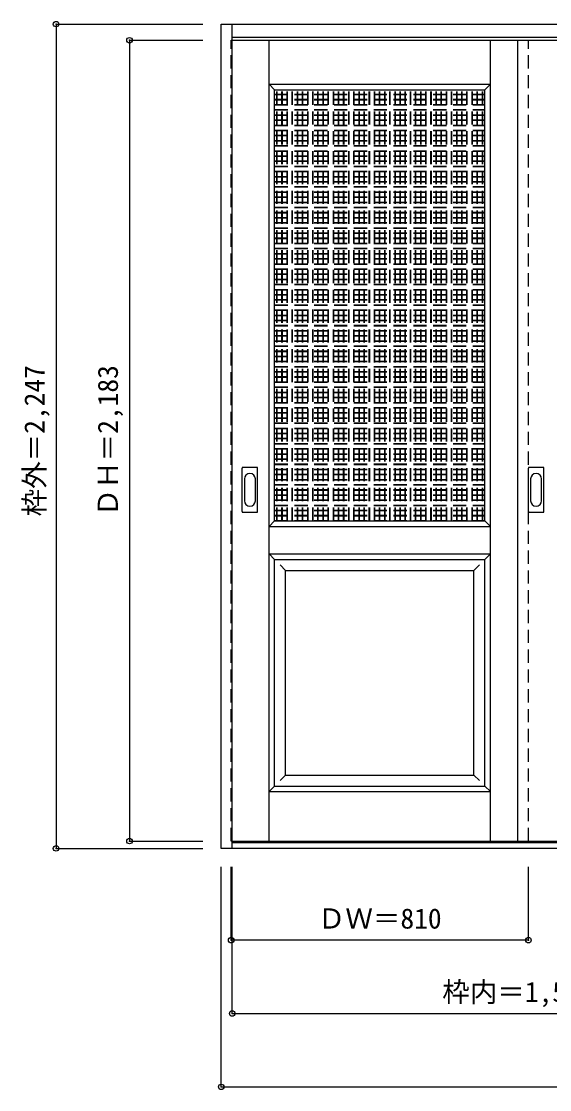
# Model space of a CAD drawing. Units: millimetres, scale not verified. Extents: x -1336 to 1640, y -1987 to 925.
# Drawn here: x -1336 to 103, y -1987 to 925 of the extents above; entities that cross this region are included whole.
import ezdxf
from ezdxf.enums import TextEntityAlignment as Align

# ---------------------------------------------------------------- set-up
doc = ezdxf.new("R2010")
doc.units = ezdxf.units.MM
doc.header["$LTSCALE"] = 30
doc.header["$PDMODE"] = 32
doc.header["$PDSIZE"] = 15
doc.linetypes.add('DASHED1', pattern=[1.8, 1.2, -0.6])
doc.layers.add('0-0', color=4, linetype='DASHED1')
doc.layers.add('0-1_寸法', color=7, linetype='Continuous')
doc.styles.add('ＭＳ ゴシック', font='')
doc.styles.get('ＭＳ ゴシック').set_extended_font_data('MS Gothic')

msp = doc.modelspace()

# ---------------------------------------------------------------- linework, layer by layer
at = {"layer": '0-0', "color": 3, "linetype": 'Continuous'}
for p, q in [((-791.88, -1329.9), (-791.88, 917.1)), ((-791.88, 917.1), (1632.12, 917.1)), ((-761.88, -1329.9), (-761.88, 917.1)), ((-761.88, 881.1), (1602.12, 881.1)), ((-761.88, 873.1), (825.12, 873.1)), ((15.12, 873.1), (15.12, -1309.9)), ((-646.38, 738.1), (-73.38, 738.1)), ((-646.38, -436.9), (-646.38, 738.1)), ((-73.38, -436.9), (-73.38, 738.1)), ((-734.88, -411.9), (-734.88, -292.9)), ((-694.38, -291.4), (-733.38, -291.4)), ((-692.88, -411.9), (-692.88, -292.9)), ((45.12, -411.9), (45.12, -292.9)), ((85.62, -291.4), (46.62, -291.4)), ((87.12, -411.9), (87.12, -292.9)), ((-733.38, -413.4), (-694.38, -413.4)), ((46.62, -413.4), (85.62, -413.4)), ((-646.38, -436.9), (-73.38, -436.9)), ((-646.38, -541.9), (-73.38, -541.9)), ((-646.38, -1159.9), (-646.38, -541.9)), ((-73.38, -1159.9), (-73.38, -541.9)), ((-646.38, -1159.9), (-73.38, -1159.9)), ((-761.88, -1309.9), (825.12, -1309.9)), ((1632.12, -1329.9), (-791.88, -1329.9)), ((1602.12, -1314.9), (-761.88, -1314.9))]:
    msp.add_line(p, q, dxfattribs=at)
at = {"layer": '0-0', "color": 7, "linetype": 'Continuous'}
for p, q in [((-661.38, -1309.9), (-661.38, 873.1)), ((-58.38, -1309.9), (-58.38, 873.1)), ((-661.38, 753.1), (-646.38, 738.1)), ((-661.38, 753.1), (-58.38, 753.1)), ((-58.38, 753.1), (-73.38, 738.1)), ((-728.88, -322.8), (-728.88, -382)), ((-698.88, -382), (-698.88, -322.8)), ((51.12, -322.8), (51.12, -382)), ((81.12, -382), (81.12, -322.8)), ((-646.38, -436.9), (-661.38, -451.9)), ((-661.38, -451.9), (-58.38, -451.9)), ((-73.38, -436.9), (-58.38, -451.9)), ((-661.38, -526.9), (-646.38, -541.9)), ((-661.38, -526.9), (-58.38, -526.9)), ((-58.38, -526.9), (-73.38, -541.9)), ((-631.38, -556.9), (-616.38, -571.9)), ((-616.38, -1129.9), (-616.38, -571.9)), ((-616.38, -571.9), (-103.38, -571.9)), ((-88.38, -556.9), (-103.38, -571.9)), ((-103.38, -1129.9), (-103.38, -571.9)), ((-616.38, -1129.9), (-631.38, -1144.9)), ((-616.38, -1129.9), (-103.38, -1129.9)), ((-103.38, -1129.9), (-88.38, -1144.9)), ((-646.38, -1159.9), (-661.38, -1174.9)), ((-73.38, -1159.9), (-58.38, -1174.9)), ((-661.38, -1174.9), (-58.38, -1174.9))]:
    msp.add_line(p, q, dxfattribs=at)
at = {"layer": '0-0'}
for p, q in [((45.12, -1309.9), (45.12, 873.1)), ((-640.38, -436.9), (-640.38, 738.1)), ((-639.38, -436.9), (-639.38, 738.1)), ((-626.38, -436.9), (-626.38, 738.1)), ((-625.38, -436.9), (-625.38, 738.1)), ((-612.38, -436.9), (-612.38, 738.1)), ((-611.38, -436.9), (-611.38, 738.1)), ((-598.38, -436.9), (-598.38, 738.1)), ((-597.38, -436.9), (-597.38, 738.1)), ((-584.38, -436.9), (-584.38, 738.1)), ((-583.38, -436.9), (-583.38, 738.1)), ((-570.38, -436.9), (-570.38, 738.1)), ((-569.38, -436.9), (-569.38, 738.1)), ((-556.38, -436.9), (-556.38, 738.1)), ((-555.38, -436.9), (-555.38, 738.1)), ((-542.38, -436.9), (-542.38, 738.1)), ((-541.38, -436.9), (-541.38, 738.1)), ((-528.38, -436.9), (-528.38, 738.1)), ((-527.38, -436.9), (-527.38, 738.1)), ((-514.38, -436.9), (-514.38, 738.1)), ((-513.38, -436.9), (-513.38, 738.1)), ((-500.38, -436.9), (-500.38, 738.1)), ((-499.38, -436.9), (-499.38, 738.1)), ((-486.38, -436.9), (-486.38, 738.1)), ((-485.38, -436.9), (-485.38, 738.1)), ((-472.38, -436.9), (-472.38, 738.1)), ((-471.38, -436.9), (-471.38, 738.1)), ((-458.38, -436.9), (-458.38, 738.1)), ((-457.38, -436.9), (-457.38, 738.1)), ((-444.38, -436.9), (-444.38, 738.1)), ((-443.38, -436.9), (-443.38, 738.1)), ((-430.38, -436.9), (-430.38, 738.1)), ((-429.38, -436.9), (-429.38, 738.1)), ((-416.38, -436.9), (-416.38, 738.1)), ((-415.38, -436.9), (-415.38, 738.1)), ((-402.38, -436.9), (-402.38, 738.1)), ((-401.38, -436.9), (-401.38, 738.1)), ((-388.38, -436.9), (-388.38, 738.1)), ((-387.38, -436.9), (-387.38, 738.1)), ((-374.38, -436.9), (-374.38, 738.1)), ((-373.38, -436.9), (-373.38, 738.1)), ((-360.38, -436.9), (-360.38, 738.1)), ((-359.38, -436.9), (-359.38, 738.1)), ((-346.38, -436.9), (-346.38, 738.1)), ((-345.38, -436.9), (-345.38, 738.1)), ((-332.38, -436.9), (-332.38, 738.1)), ((-331.38, -436.9), (-331.38, 738.1)), ((-318.38, -436.9), (-318.38, 738.1)), ((-317.38, -436.9), (-317.38, 738.1)), ((-304.38, -436.9), (-304.38, 738.1)), ((-303.38, -436.9), (-303.38, 738.1)), ((-290.38, -436.9), (-290.38, 738.1)), ((-289.38, -436.9), (-289.38, 738.1)), ((-276.38, -436.9), (-276.38, 738.1)), ((-275.38, -436.9), (-275.38, 738.1)), ((-262.38, -436.9), (-262.38, 738.1)), ((-261.38, -436.9), (-261.38, 738.1)), ((-248.38, -436.9), (-248.38, 738.1)), ((-247.38, -436.9), (-247.38, 738.1)), ((-234.38, -436.9), (-234.38, 738.1)), ((-233.38, -436.9), (-233.38, 738.1)), ((-220.38, -436.9), (-220.38, 738.1)), ((-219.38, -436.9), (-219.38, 738.1)), ((-206.38, -436.9), (-206.38, 738.1)), ((-205.38, -436.9), (-205.38, 738.1)), ((-192.38, -436.9), (-192.38, 738.1)), ((-191.38, -436.9), (-191.38, 738.1)), ((-178.38, -436.9), (-178.38, 738.1)), ((-177.38, -436.9), (-177.38, 738.1)), ((-164.38, -436.9), (-164.38, 738.1)), ((-163.38, -436.9), (-163.38, 738.1)), ((-150.38, -436.9), (-150.38, 738.1)), ((-149.38, -436.9), (-149.38, 738.1)), ((-136.38, -436.9), (-136.38, 738.1)), ((-135.38, -436.9), (-135.38, 738.1)), ((-122.38, -436.9), (-122.38, 738.1)), ((-121.38, -436.9), (-121.38, 738.1)), ((-108.38, -436.9), (-108.38, 738.1)), ((-107.38, -436.9), (-107.38, 738.1)), ((-94.38, -436.9), (-94.38, 738.1)), ((-93.38, -436.9), (-93.38, 738.1)), ((-80.38, -436.9), (-80.38, 738.1)), ((-79.38, -436.9), (-79.38, 738.1)), ((-646.38, 726.1), (-73.38, 726.1)), ((-646.38, 725.1), (-73.38, 725.1)), ((-646.38, 712.1), (-73.38, 712.1)), ((-646.38, 711.1), (-73.38, 711.1)), ((-646.38, 698.1), (-73.38, 698.1)), ((-646.38, 697.1), (-73.38, 697.1)), ((-646.38, 684.1), (-73.38, 684.1)), ((-646.38, 683.1), (-73.38, 683.1)), ((-646.38, 670.1), (-73.38, 670.1)), ((-646.38, 669.1), (-73.38, 669.1)), ((-646.38, 656.1), (-73.38, 656.1)), ((-646.38, 655.1), (-73.38, 655.1)), ((-646.38, 642.1), (-73.38, 642.1)), ((-646.38, 641.1), (-73.38, 641.1)), ((-646.38, 628.1), (-73.38, 628.1)), ((-646.38, 627.1), (-73.38, 627.1)), ((-646.38, 614.1), (-73.38, 614.1)), ((-646.38, 613.1), (-73.38, 613.1)), ((-646.38, 600.1), (-73.38, 600.1)), ((-646.38, 599.1), (-73.38, 599.1)), ((-646.38, 586.1), (-73.38, 586.1)), ((-646.38, 585.1), (-73.38, 585.1)), ((-646.38, 572.1), (-73.38, 572.1)), ((-646.38, 571.1), (-73.38, 571.1)), ((-646.38, 558.1), (-73.38, 558.1)), ((-646.38, 557.1), (-73.38, 557.1)), ((-646.38, 544.1), (-73.38, 544.1)), ((-646.38, 543.1), (-73.38, 543.1)), ((-646.38, 530.1), (-73.38, 530.1)), ((-646.38, 529.1), (-73.38, 529.1)), ((-646.38, 516.1), (-73.38, 516.1)), ((-646.38, 515.1), (-73.38, 515.1)), ((-646.38, 502.1), (-73.38, 502.1)), ((-646.38, 501.1), (-73.38, 501.1)), ((-646.38, 488.1), (-73.38, 488.1)), ((-646.38, 487.1), (-73.38, 487.1)), ((-646.38, 474.1), (-73.38, 474.1)), ((-646.38, 473.1), (-73.38, 473.1)), ((-646.38, 460.1), (-73.38, 460.1)), ((-646.38, 459.1), (-73.38, 459.1)), ((-646.38, 446.1), (-73.38, 446.1)), ((-646.38, 445.1), (-73.38, 445.1)), ((-646.38, 432.1), (-73.38, 432.1)), ((-646.38, 431.1), (-73.38, 431.1)), ((-646.38, 418.1), (-73.38, 418.1)), ((-646.38, 417.1), (-73.38, 417.1)), ((-646.38, 404.1), (-73.38, 404.1)), ((-646.38, 403.1), (-73.38, 403.1)), ((-646.38, 390.1), (-73.38, 390.1)), ((-646.38, 389.1), (-73.38, 389.1)), ((-646.38, 376.1), (-73.38, 376.1)), ((-646.38, 375.1), (-73.38, 375.1)), ((-646.38, 362.1), (-73.38, 362.1)), ((-646.38, 361.1), (-73.38, 361.1)), ((-646.38, 348.1), (-73.38, 348.1)), ((-646.38, 347.1), (-73.38, 347.1)), ((-646.38, 334.1), (-73.38, 334.1)), ((-646.38, 333.1), (-73.38, 333.1)), ((-646.38, 320.1), (-73.38, 320.1)), ((-646.38, 319.1), (-73.38, 319.1)), ((-646.38, 306.1), (-73.38, 306.1)), ((-646.38, 305.1), (-73.38, 305.1)), ((-646.38, 292.1), (-73.38, 292.1)), ((-646.38, 291.1), (-73.38, 291.1)), ((-646.38, 278.1), (-73.38, 278.1)), ((-646.38, 277.1), (-73.38, 277.1)), ((-646.38, 264.1), (-73.38, 264.1)), ((-646.38, 263.1), (-73.38, 263.1)), ((-646.38, 250.1), (-73.38, 250.1)), ((-646.38, 249.1), (-73.38, 249.1)), ((-646.38, 236.1), (-73.38, 236.1)), ((-646.38, 235.1), (-73.38, 235.1)), ((-646.38, 222.1), (-73.38, 222.1)), ((-646.38, 221.1), (-73.38, 221.1)), ((-646.38, 208.1), (-73.38, 208.1)), ((-646.38, 207.1), (-73.38, 207.1)), ((-646.38, 194.1), (-73.38, 194.1)), ((-646.38, 193.1), (-73.38, 193.1)), ((-646.38, 180.1), (-73.38, 180.1)), ((-646.38, 179.1), (-73.38, 179.1)), ((-646.38, 166.1), (-73.38, 166.1)), ((-646.38, 165.1), (-73.38, 165.1)), ((-646.38, 152.1), (-73.38, 152.1)), ((-646.38, 151.1), (-73.38, 151.1)), ((-646.38, 138.1), (-73.38, 138.1)), ((-646.38, 137.1), (-73.38, 137.1)), ((-646.38, 124.1), (-73.38, 124.1)), ((-646.38, 123.1), (-73.38, 123.1)), ((-646.38, 110.1), (-73.38, 110.1)), ((-646.38, 109.1), (-73.38, 109.1)), ((-646.38, 96.1), (-73.38, 96.1)), ((-646.38, 95.1), (-73.38, 95.1)), ((-646.38, 82.1), (-73.38, 82.1)), ((-646.38, 81.1), (-73.38, 81.1)), ((-646.38, 68.1), (-73.38, 68.1)), ((-646.38, 67.1), (-73.38, 67.1)), ((-646.38, 54.1), (-73.38, 54.1)), ((-646.38, 53.1), (-73.38, 53.1)), ((-646.38, 40.1), (-73.38, 40.1)), ((-646.38, 39.1), (-73.38, 39.1)), ((-646.38, 26.1), (-73.38, 26.1)), ((-646.38, 25.1), (-73.38, 25.1)), ((-646.38, 12.1), (-73.38, 12.1)), ((-646.38, 11.1), (-73.38, 11.1)), ((-646.38, -1.9), (-73.38, -1.9)), ((-646.38, -2.9), (-73.38, -2.9)), ((-646.38, -15.9), (-73.38, -15.9)), ((-646.38, -16.9), (-73.38, -16.9)), ((-646.38, -29.9), (-73.38, -29.9)), ((-646.38, -30.9), (-73.38, -30.9)), ((-646.38, -43.9), (-73.38, -43.9)), ((-646.38, -44.9), (-73.38, -44.9)), ((-646.38, -57.9), (-73.38, -57.9)), ((-646.38, -58.9), (-73.38, -58.9)), ((-646.38, -71.9), (-73.38, -71.9)), ((-646.38, -72.9), (-73.38, -72.9)), ((-646.38, -85.9), (-73.38, -85.9)), ((-646.38, -86.9), (-73.38, -86.9)), ((-646.38, -99.9), (-73.38, -99.9)), ((-646.38, -100.9), (-73.38, -100.9)), ((-646.38, -113.9), (-73.38, -113.9)), ((-646.38, -114.9), (-73.38, -114.9)), ((-646.38, -127.9), (-73.38, -127.9)), ((-646.38, -128.9), (-73.38, -128.9)), ((-646.38, -141.9), (-73.38, -141.9)), ((-646.38, -142.9), (-73.38, -142.9)), ((-646.38, -155.9), (-73.38, -155.9)), ((-646.38, -156.9), (-73.38, -156.9)), ((-646.38, -169.9), (-73.38, -169.9)), ((-646.38, -170.9), (-73.38, -170.9)), ((-646.38, -183.9), (-73.38, -183.9)), ((-646.38, -184.9), (-73.38, -184.9)), ((-646.38, -197.9), (-73.38, -197.9)), ((-646.38, -198.9), (-73.38, -198.9)), ((-646.38, -211.9), (-73.38, -211.9)), ((-646.38, -212.9), (-73.38, -212.9)), ((-646.38, -225.9), (-73.38, -225.9)), ((-646.38, -226.9), (-73.38, -226.9)), ((-646.38, -239.9), (-73.38, -239.9)), ((-646.38, -240.9), (-73.38, -240.9)), ((-646.38, -253.9), (-73.38, -253.9)), ((-646.38, -254.9), (-73.38, -254.9)), ((-646.38, -267.9), (-73.38, -267.9)), ((-646.38, -268.9), (-73.38, -268.9)), ((-646.38, -281.9), (-73.38, -281.9)), ((-646.38, -282.9), (-73.38, -282.9)), ((-646.38, -295.9), (-73.38, -295.9)), ((-646.38, -296.9), (-73.38, -296.9)), ((-646.38, -309.9), (-73.38, -309.9)), ((-646.38, -310.9), (-73.38, -310.9)), ((-646.38, -323.9), (-73.38, -323.9)), ((-646.38, -324.9), (-73.38, -324.9)), ((-646.38, -337.9), (-73.38, -337.9)), ((-646.38, -338.9), (-73.38, -338.9)), ((-646.38, -351.9), (-73.38, -351.9)), ((-646.38, -352.9), (-73.38, -352.9)), ((-646.38, -365.9), (-73.38, -365.9)), ((-646.38, -366.9), (-73.38, -366.9)), ((-646.38, -379.9), (-73.38, -379.9)), ((-646.38, -380.9), (-73.38, -380.9)), ((-646.38, -393.9), (-73.38, -393.9)), ((-646.38, -394.9), (-73.38, -394.9)), ((-646.38, -407.9), (-73.38, -407.9)), ((-646.38, -408.9), (-73.38, -408.9)), ((-646.38, -421.9), (-73.38, -421.9)), ((-646.38, -422.9), (-73.38, -422.9)), ((-646.38, -435.9), (-73.38, -435.9)), ((-761.88, -1309.9), (-764.88, -1309.9))]:
    msp.add_line(p, q, dxfattribs=at)
msp.add_lwpolyline([(-764.88, -1309.9), (-764.88, 873.1), (-761.88, 873.1)], dxfattribs=at)
at = {"layer": '0-0', "color": 3, "linetype": 'Continuous'}
for centre, start, end in [((-733.38, -292.9), 90, 180), ((-694.38, -292.9), 0, 90), ((46.62, -292.9), 90, 180), ((85.62, -292.9), 0, 90), ((-733.38, -411.9), 180, 270), ((-694.38, -411.9), 270, 0), ((46.62, -411.9), 180, 270), ((85.62, -411.9), 270, 0)]:
    msp.add_arc(centre, 1.5, start, end, dxfattribs=at)
at = {"layer": '0-0', "color": 7, "linetype": 'Continuous'}
for centre, start, end in [((-713.88, -322.8), 0, 180), ((66.12, -322.8), 0, 180), ((-713.88, -382), 180, 0), ((66.12, -382), 180, 0)]:
    msp.add_arc(centre, 15, start, end, dxfattribs=at)
at = {"layer": '0-1_寸法', "color": 4}
for p, q in [((-1241.88, 917.1), (-1241.88, -1329.9)), ((-1241.88, 917.1), (-841.88, 917.1)), ((-1041.88, 873.1), (-841.88, 873.1)), ((-1041.88, 873.1), (-1041.88, -1309.9)), ((-1041.88, -1309.9), (-841.88, -1309.9)), ((-1241.88, -1329.9), (-841.88, -1329.9)), ((-791.88, -1979.9), (-791.88, -1379.9)), ((-764.88, -1579.9), (-764.88, -1379.9)), ((-761.88, -1779.9), (-761.88, -1379.9)), ((45.12, -1579.9), (45.12, -1379.9)), ((45.12, -1579.9), (-764.88, -1579.9)), ((-761.88, -1779.9), (795.12, -1779.9))]:
    msp.add_line(p, q, dxfattribs=at)
msp.add_lwpolyline([(-791.88, -1979.9), (1632.12, -1979.9), (1632.12, -1379.9)], dxfattribs=at)
at = {"layer": '0-1_寸法'}
for p in [(-1241.88, 917.1), (-1041.88, 873.1), (-1041.88, -1309.9), (-1241.88, -1329.9), (-764.88, -1579.9), (45.12, -1579.9), (-761.88, -1779.9), (-791.88, -1979.9)]:
    msp.add_point(p, dxfattribs=at)

# ---------------------------------------------------------------- texts
at = {"layer": '0-1_寸法', "style": 'ＭＳ ゴシック'}
for s, p in [('枠外＝2,247', (-1256.88, -424.65)), ('ＤＨ＝2,183', (-1056.88, -424.65))]:
    msp.add_text(s, height=54.99, rotation=90, dxfattribs=at).set_placement(p, align=Align.BOTTOM_LEFT)
for s, p in [('ＤＷ＝810', (-528.63, -1564.9)), ('枠内＝1,557', (-189.63, -1764.9))]:
    msp.add_text(s, height=54.99, dxfattribs=at).set_placement(p, align=Align.BOTTOM_LEFT)

doc.saveas('drawing.dxf')
